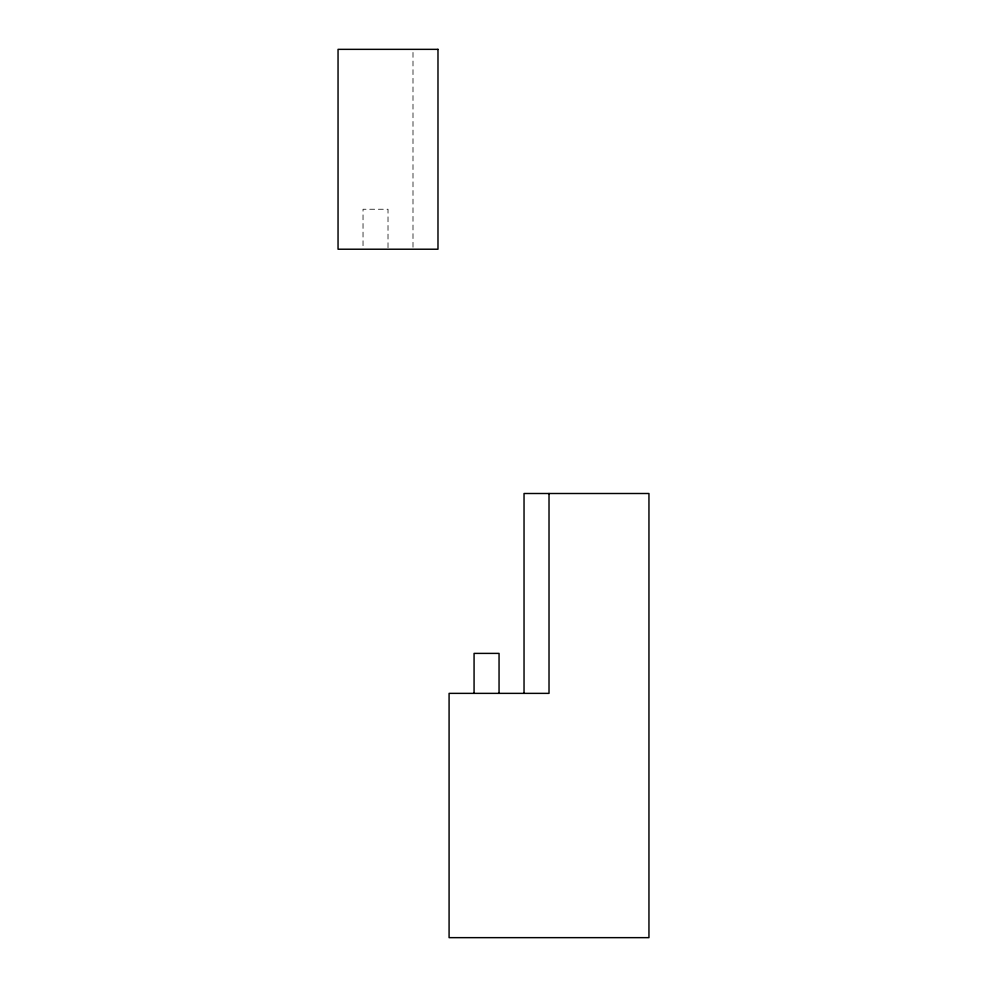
<?xml version="1.0" encoding="UTF-8"?>
<svg xmlns="http://www.w3.org/2000/svg" width="987" height="987" viewBox="0 0 987 987"><rect width="100%" height="100%" fill="white"/><g stroke="black" fill="none" stroke-linecap="round" stroke-linejoin="round"><path stroke-width="0.74" stroke-dasharray="4.93 3.7" d="M412.998 52.422L412.998 247.675M388.014 247.675L388.014 209.244L363.031 209.244L363.031 247.675"/><path stroke-width="1.48" d="M549.019 493.5L549.019 693.367L449.085 693.367L449.085 937.65L648.952 937.65L648.952 493.5L524.035 493.5L524.035 693.367M499.052 693.367L499.052 653.394L474.068 653.394L474.068 693.367M437.981 49.35L338.047 49.35L338.047 249.217L437.981 249.217L437.981 49.35"/></g></svg>
